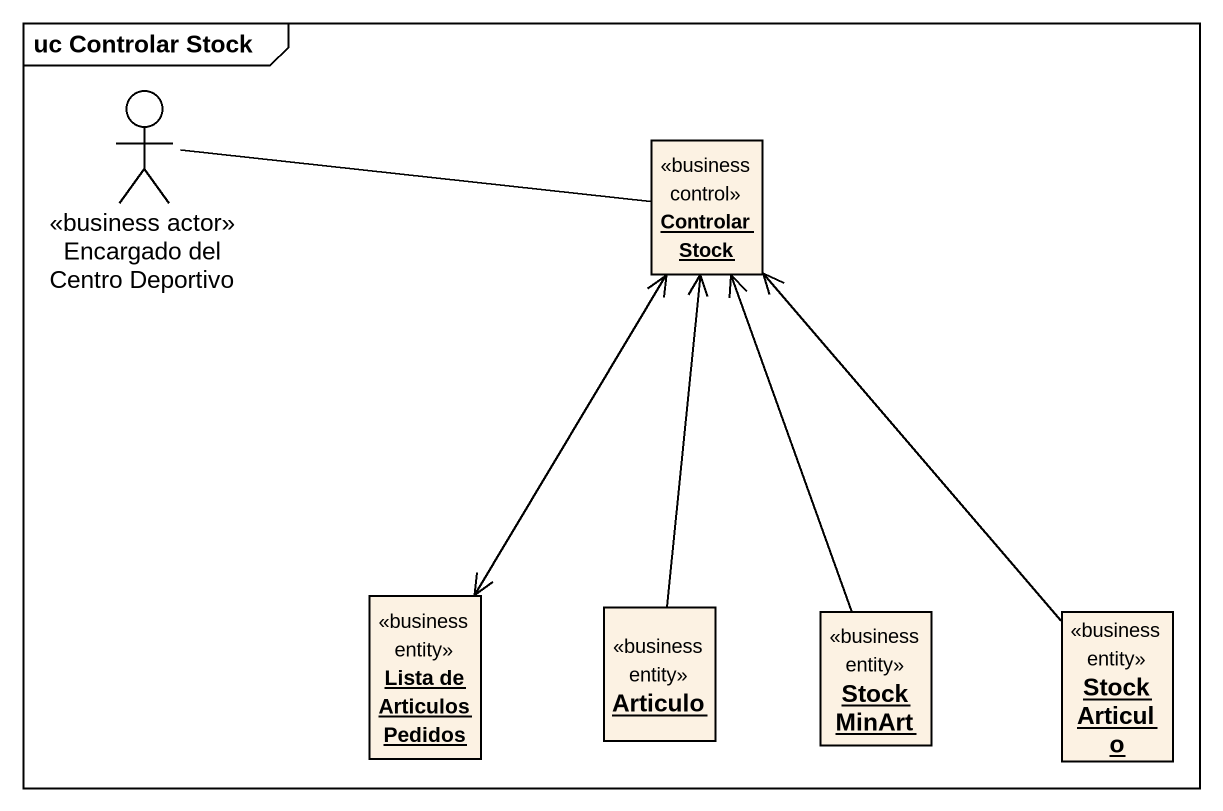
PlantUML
@startuml
mainframe uc Controlar Stock
allowmixing
hide circle
hide empty members
actor "Encargado del Centro Deportivo" as Encargado_del_Centro <<business actor>>
object "Controlar Stock" as Controlar_Stock <<business control>>
object "Lista de Articulos Pedidos" as Lista_de_Articulos_Pedidos <<business entity>>
object Articulo <<business entity>>
object StockMinArt <<business entity>>
object StockArticulo <<business entity>>
Encargado_del_Centro -right- Controlar_Stock
Controlar_Stock <-- Articulo
Lista_de_Articulos_Pedidos <-up-> Controlar_Stock
StockMinArt -up-> Controlar_Stock
StockArticulo -up-> Controlar_Stock
@enduml
